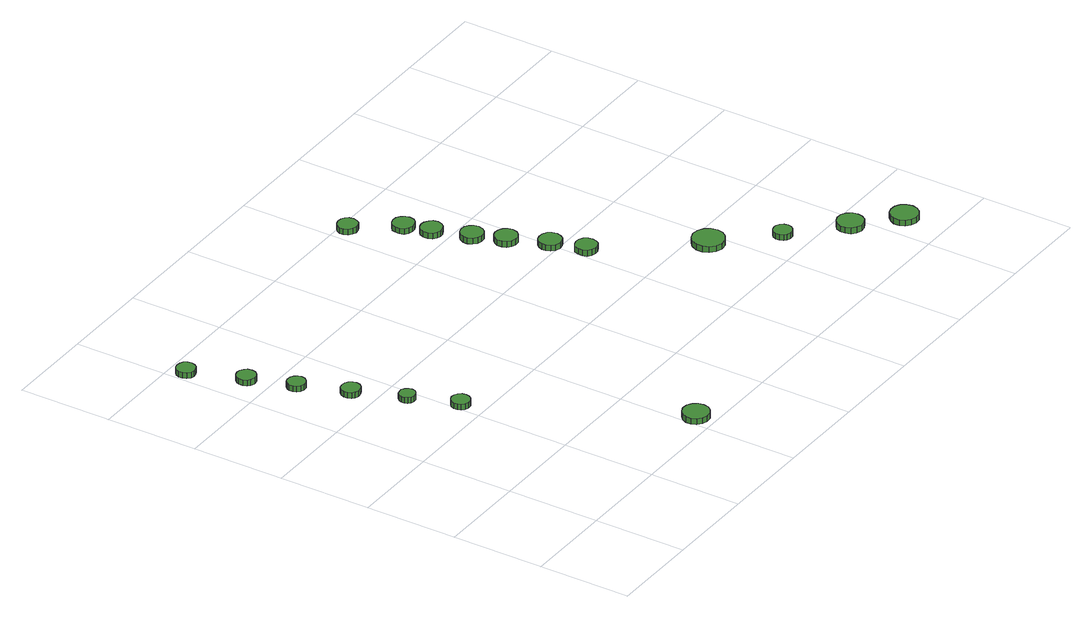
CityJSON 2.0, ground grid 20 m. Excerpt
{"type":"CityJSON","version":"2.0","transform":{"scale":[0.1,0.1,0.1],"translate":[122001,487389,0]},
"CityObjects":{
"tree1":{"type":"SolitaryVegetationObject","attributes":{"function":"something"},"geometry":[{"type":"MultiSurface","lod":"1","boundaries":[[[0,1,2,3,4,5,6,7,8,9,10,11,12,13,14]],[[15,16,17,18,19,20,21,22,23,24,25,26,27,28,29]],[[0,29,28,1]],[[1,28,27,2]],[[2,27,26,3]],[[3,26,25,4]],[[4,25,24,5]],[[5,24,23,6]],[[6,23,22,7]],[[7,22,21,8]],[[8,21,20,9]],[[9,20,19,10]],[[10,19,18,11]],[[11,18,17,12]],[[12,17,16,13]],[[13,16,15,14]],[[14,15,29,0]]]}]},
"tree2":{"type":"SolitaryVegetationObject","attributes":{"function":"something"},"geometry":[{"type":"MultiSurface","lod":"1","boundaries":[[[30,31,32,33,34,35,36,37,38,39,40,41,42,43,44]],[[45,46,47,48,49,50,51,52,53,54,55,56,57,58,59]],[[30,59,58,31]],[[31,58,57,32]],[[32,57,56,33]],[[33,56,55,34]],[[34,55,54,35]],[[35,54,53,36]],[[36,53,52,37]],[[37,52,51,38]],[[38,51,50,39]],[[39,50,49,40]],[[40,49,48,41]],[[41,48,47,42]],[[42,47,46,43]],[[43,46,45,44]],[[44,45,59,30]]]}]},
"tree3":{"type":"SolitaryVegetationObject","attributes":{"function":"something"},"geometry":[{"type":"MultiSurface","lod":"1","boundaries":[[[60,61,62,63,64,65,66,67,68,69,70,71,72,73,74]],[[75,76,77,78,79,80,81,82,83,84,85,86,87,88,89]],[[60,89,88,61]],[[61,88,87,62]],[[62,87,86,63]],[[63,86,85,64]],[[64,85,84,65]],[[65,84,83,66]],[[66,83,82,67]],[[67,82,81,68]],[[68,81,80,69]],[[69,80,79,70]],[[70,79,78,71]],[[71,78,77,72]],[[72,77,76,73]],[[73,76,75,74]],[[74,75,89,60]]]}]},
"tree4":{"type":"SolitaryVegetationObject","attributes":{"function":"something"},"geometry":[{"type":"MultiSurface","lod":"1","boundaries":[[[90,91,92,93,94,95,96,97,98,99,100,101,102,103,104]],[[105,106,107,108,109,110,111,112,113,114,115,116,117,118,119]],[[90,119,118,91]],[[91,118,117,92]],[[92,117,116,93]],[[93,116,115,94]],[[94,115,114,95]],[[95,114,113,96]],[[96,113,112,97]],[[97,112,111,98]],[[98,111,110,99]],[[99,110,109,100]],[[100,109,108,101]],[[101,108,107,102]],[[102,107,106,103]],[[103,106,105,104]],[[104,105,119,90]]]}]},
"tree5":{"type":"SolitaryVegetationObject","attributes":{"function":"something"},"geometry":[{"type":"MultiSurface","lod":"1","boundaries":[[[120,121,122,123,124,125,126,127,128,129,130,131,132,133,134]],[[135,136,137,138,139,140,141,142,143,144,145,146,147,148,149]],[[120,149,148,121]],[[121,148,147,122]],[[122,147,146,123]],[[123,146,145,124]],[[124,145,144,125]],[[125,144,143,126]],[[126,143,142,127]],[[127,142,141,128]],[[128,141,140,129]],[[129,140,139,130]],[[130,139,138,131]],[[131,138,137,132]],[[132,137,136,133]],[[133,136,135,134]],[[134,135,149,120]]]}]},
"tree6":{"type":"SolitaryVegetationObject","attributes":{"function":"something"},"geometry":[{"type":"MultiSurface","lod":"1","boundaries":[[[150,151,152,153,154,155,156,157,158,159,160,161,162,163,164]],[[165,166,167,168,169,170,171,172,173,174,175,176,177,178,179]],[[150,179,178,151]],[[151,178,177,152]],[[152,177,176,153]],[[153,176,175,154]],[[154,175,174,155]],[[155,174,173,156]],[[156,173,172,157]],[[157,172,171,158]],[[158,171,170,159]],[[159,170,169,160]],[[160,169,168,161]],[[161,168,167,162]],[[162,167,166,163]],[[163,166,165,164]],[[164,165,179,150]]]}]},
"tree7":{"type":"SolitaryVegetationObject","attributes":{"function":"something"},"geometry":[{"type":"MultiSurface","lod":"1","boundaries":[[[180,181,182,183,184,185,186,187,188,189,190,191,192,193,194]],[[195,196,197,198,199,200,201,202,203,204,205,206,207,208,209]],[[180,209,208,181]],[[181,208,207,182]],[[182,207,206,183]],[[183,206,205,184]],[[184,205,204,185]],[[185,204,203,186]],[[186,203,202,187]],[[187,202,201,188]],[[188,201,200,189]],[[189,200,199,190]],[[190,199,198,191]],[[191,198,197,192]],[[192,197,196,193]],[[193,196,195,194]],[[194,195,209,180]]]}]},
"tree8":{"type":"SolitaryVegetationObject","attributes":{"function":"something"},"geometry":[{"type":"MultiSurface","lod":"1","boundaries":[[[210,211,212,213,214,215,216,217,218,219,220,221,222,223,224]],[[225,226,227,228,229,230,231,232,233,234,235,236,237,238,239]],[[210,239,238,211]],[[211,238,237,212]],[[212,237,236,213]],[[213,236,235,214]],[[214,235,234,215]],[[215,234,233,216]],[[216,233,232,217]],[[217,232,231,218]],[[218,231,230,219]],[[219,230,229,220]],[[220,229,228,221]],[[221,228,227,222]],[[222,227,226,223]],[[223,226,225,224]],[[224,225,239,210]]]}]},
"tree9":{"type":"SolitaryVegetationObject","attributes":{"function":"something"},"geometry":[{"type":"MultiSurface","lod":"1","boundaries":[[[240,241,242,243,244,245,246,247,248,249,250,251,252,253,254]],[[255,256,257,258,259,260,261,262,263,264,265,266,267,268,269]],[[240,269,268,241]],[[241,268,267,242]],[[242,267,266,243]],[[243,266,265,244]],[[244,265,264,245]],[[245,264,263,246]],[[246,263,262,247]],[[247,262,261,248]],[[248,261,260,249]],[[249,260,259,250]],[[250,259,258,251]],[[251,258,257,252]],[[252,257,256,253]],[[253,256,255,254]],[[254,255,269,240]]]}]},
"tree10":{"type":"SolitaryVegetationObject","attributes":{"function":"something"},"geometry":[{"type":"MultiSurface","lod":"1","boundaries":[[[270,271,272,273,274,275,276,277,278,279,280,281,282,283,284]],[[285,286,287,288,289,290,291,292,293,294,295,296,297,298,299]],[[270,299,298,271]],[[271,298,297,272]],[[272,297,296,273]],[[273,296,295,274]],[[274,295,294,275]],[[275,294,293,276]],[[276,293,292,277]],[[277,292,291,278]],[[278,291,290,279]],[[279,290,289,280]],[[280,289,288,281]],[[281,288,287,282]],[[282,287,286,283]],[[283,286,285,284]],[[284,285,299,270]]]}]},
"tree11":{"type":"SolitaryVegetationObject","attributes":{"function":"something"},"geometry":[{"type":"MultiSurface","lod":"1","boundaries":[[[300,301,302,303,304,305,306,307,308,309,310,311,312,313,314]],[[315,316,317,318,319,320,321,322,323,324,325,326,327,328,329]],[[300,329,328,301]],[[301,328,327,302]],[[302,327,326,303]],[[303,326,325,304]],[[304,325,324,305]],[[305,324,323,306]],[[306,323,322,307]],[[307,322,321,308]],[[308,321,320,309]],[[309,320,319,310]],[[310,319,318,311]],[[311,318,317,312]],[[312,317,316,313]],[[313,316,315,314]],[[314,315,329,300]]]}]},
"tree12":{"type":"SolitaryVegetationObject","attributes":{"function":"something"},"geometry":[{"type":"MultiSurface","lod":"1","boundaries":[[[330,331,332,333,334,335,336,337,338,339,340,341,342,343,344]],[[345,346,347,348,349,350,351,352,353,354,355,356,357,358,359]],[[330,359,358,331]],[[331,358,357,332]],[[332,357,356,333]],[[333,356,355,334]],[[334,355,354,335]],[[335,354,353,336]],[[336,353,352,337]],[[337,352,351,338]],[[338,351,350,339]],[[339,350,349,340]],[[340,349,348,341]],[[341,348,347,342]],[[342,347,346,343]],[[343,346,345,344]],[[344,345,359,330]]]}]},
"tree13":{"type":"SolitaryVegetationObject","attributes":{"function":"something"},"geometry":[{"type":"MultiSurface","lod":"1","boundaries":[[[360,361,362,363,364,365,366,367,368,369,370,371,372,373,374]],[[375,376,377,378,379,380,381,382,383,384,385,386,387,388,389]],[[360,389,388,361]],[[361,388,387,362]],[[362,387,386,363]],[[363,386,385,364]],[[364,385,384,365]],[[365,384,383,366]],[[366,383,382,367]],[[367,382,381,368]],[[368,381,380,369]],[[369,380,379,370]],[[370,379,378,371]],[[371,378,377,372]],[[372,377,376,373]],[[373,376,375,374]],[[374,375,389,360]]]}]},
"tree14":{"type":"SolitaryVegetationObject","attributes":{"function":"something"},"geometry":[{"type":"MultiSurface","lod":"1","boundaries":[[[390,391,392,393,394,395,396,397,398,399,400,401,402,403,404]],[[405,406,407,408,409,410,411,412,413,414,415,416,417,418,419]],[[390,419,418,391]],[[391,418,417,392]],[[392,417,416,393]],[[393,416,415,394]],[[394,415,414,395]],[[395,414,413,396]],[[396,413,412,397]],[[397,412,411,398]],[[398,411,410,399]],[[399,410,409,400]],[[400,409,408,401]],[[401,408,407,402]],[[402,407,406,403]],[[403,406,405,404]],[[404,405,419,390]]]}]},
"tree15":{"type":"SolitaryVegetationObject","attributes":{"function":"something"},"geometry":[{"type":"MultiSurface","lod":"1","boundaries":[[[420,421,422,423,424,425,426,427,428,429,430,431,432,433,434]],[[435,436,437,438,439,440,441,442,443,444,445,446,447,448,449]],[[420,449,448,421]],[[421,448,447,422]],[[422,447,446,423]],[[423,446,445,424]],[[424,445,444,425]],[[425,444,443,426]],[[426,443,442,427]],[[427,442,441,428]],[[428,441,440,429]],[[429,440,439,430]],[[430,439,438,431]],[[431,438,437,432]],[[432,437,436,433]],[[433,436,435,434]],[[434,435,449,420]]]}]},
"tree16":{"type":"SolitaryVegetationObject","attributes":{"function":"something"},"geometry":[{"type":"MultiSurface","lod":"1","boundaries":[[[450,451,452,453,454,455,456,457,458,459,460,461,462,463,464]],[[465,466,467,468,469,470,471,472,473,474,475,476,477,478,479]],[[450,479,478,451]],[[451,478,477,452]],[[452,477,476,453]],[[453,476,475,454]],[[454,475,474,455]],[[455,474,473,456]],[[456,473,472,457]],[[457,472,471,458]],[[458,471,470,459]],[[459,470,469,460]],[[460,469,468,461]],[[461,468,467,462]],[[462,467,466,463]],[[463,466,465,464]],[[464,465,479,450]]]}]},
"tree17":{"type":"SolitaryVegetationObject","attributes":{"function":"something"},"geometry":[{"type":"MultiSurface","lod":"1","boundaries":[[[480,481,482,483,484,485,486,487,488,489,490,491,492,493,494]],[[495,496,497,498,499,500,501,502,503,504,505,506,507,508,509]],[[480,509,508,481]],[[481,508,507,482]],[[482,507,506,483]],[[483,506,505,484]],[[484,505,504,485]],[[485,504,503,486]],[[486,503,502,487]],[[487,502,501,488]],[[488,501,500,489]],[[489,500,499,490]],[[490,499,498,491]],[[491,498,497,492]],[[492,497,496,493]],[[493,496,495,494]],[[494,495,509,480]]]}]},
"tree18":{"type":"SolitaryVegetationObject","attributes":{"function":"something"},"geometry":[{"type":"MultiSurface","lod":"1","boundaries":[[[510,511,512,513,514,515,516,517,518,519,520,521,522,523,524]],[[525,526,527,528,529,530,531,532,533,534,535,536,537,538,539]],[[510,539,538,511]],[[511,538,537,512]],[[512,537,536,513]],[[513,536,535,514]],[[514,535,534,515]],[[515,534,533,516]],[[516,533,532,517]],[[517,532,531,518]],[[518,531,530,519]],[[519,530,529,520]],[[520,529,528,521]],[[521,528,527,522]],[[522,527,526,523]],[[523,526,525,524]],[[524,525,539,510]]]}]}
},
"vertices":[
[43,963,15],[41,971,15],[37,978,15],[29,982,15],[21,983,15],[13,981,15],[7,975,15],[3,967,15],[3,959,15],[7,951,15],[13,945,15],[21,943,15],[29,944,15],[37,948,15],[41,955,15],[41,955,2],[37,948,2],[29,944,2],[21,943,2],[13,945,2],[7,951,2],[3,959,2],[3,967,2],[7,975,2],[13,981,2],[21,983,2],[29,982,2],[37,978,2],[41,971,2],[43,963,2],
[87,851,13],[85,860,13],[80,866,13],[73,871,13],[64,872,13],[56,869,13],[50,863,13],[47,856,13],[47,847,13],[50,839,13],[56,834,13],[64,831,13],[73,832,13],[80,836,13],[85,843,13],[85,843,0],[80,836,0],[73,832,0],[64,831,0],[56,834,0],[50,839,0],[47,847,0],[47,856,0],[50,863,0],[56,869,0],[64,872,0],[73,871,0],[80,866,0],[85,860,0],[87,851,0],
[119,757,13],[117,765,13],[112,771,13],[105,775,13],[97,776,13],[89,774,13],[83,768,13],[80,761,13],[80,753,13],[83,745,13],[89,740,13],[97,737,13],[105,738,13],[112,742,13],[117,749,13],[117,749,0],[112,742,0],[105,738,0],[97,737,0],[89,740,0],[83,745,0],[80,753,0],[80,761,0],[83,768,0],[89,774,0],[97,776,0],[105,775,0],[112,771,0],[117,765,0],[119,757,0],
[158,655,13],[156,663,13],[151,670,13],[144,674,13],[135,675,13],[127,673,13],[121,667,13],[117,659,13],[117,651,13],[121,643,13],[127,638,13],[135,635,13],[144,636,13],[151,640,13],[156,647,13],[156,647,0],[151,640,0],[144,636,0],[135,635,0],[127,638,0],[121,643,0],[117,651,0],[117,659,0],[121,667,0],[127,673,0],[135,675,0],[144,674,0],[151,670,0],[156,663,0],[158,655,0],
[196,551,13],[195,558,13],[190,564,13],[184,568,13],[177,568,13],[170,566,13],[165,561,13],[162,555,13],[162,548,13],[165,541,13],[170,536,13],[177,534,13],[184,535,13],[190,539,13],[195,544,13],[195,544,0],[190,539,0],[184,535,0],[177,534,0],[170,536,0],[165,541,0],[162,548,0],[162,555,0],[165,561,0],[170,566,0],[177,568,0],[184,568,0],[190,564,0],[195,558,0],[196,551,0],
[235,451,14],[233,459,14],[228,466,14],[221,470,14],[213,471,14],[205,468,14],[199,463,14],[196,455,14],[196,447,14],[199,439,14],[205,434,14],[213,431,14],[221,432,14],[228,436,14],[233,443,14],[233,443,1],[228,436,1],[221,432,1],[213,431,1],[205,434,1],[199,439,1],[196,447,1],[196,455,1],[199,463,1],[205,468,1],[213,471,1],[221,470,1],[228,466,1],[233,459,1],[235,451,1],
[446,37,19],[444,48,19],[437,58,19],[427,64,19],[415,65,19],[404,61,19],[395,53,19],[390,43,19],[390,31,19],[395,20,19],[404,12,19],[415,9,19],[427,10,19],[437,16,19],[444,25,19],[444,25,6],[437,16,6],[427,10,6],[415,9,6],[404,12,6],[395,20,6],[390,31,6],[390,43,6],[395,53,6],[404,61,6],[415,65,6],[427,64,6],[437,58,6],[444,48,6],[446,37,6],
[655,980,17],[653,989,17],[648,996,17],[640,1000,17],[631,1001,17],[623,998,17],[616,993,17],[612,984,17],[612,976,17],[616,967,17],[623,962,17],[631,959,17],[640,960,17],[648,964,17],[653,971,17],[653,971,4],[648,964,4],[640,960,4],[631,959,4],[623,962,4],[616,967,4],[612,976,4],[612,984,4],[616,993,4],[623,998,4],[631,1001,4],[640,1000,4],[648,996,4],[653,989,4],[655,980,4],
[737,837,15],[735,847,15],[729,854,15],[720,859,15],[711,860,15],[702,857,15],[695,851,15],[691,842,15],[691,832,15],[695,823,15],[702,817,15],[711,814,15],[720,815,15],[729,820,15],[735,828,15],[735,828,2],[729,820,2],[720,815,2],[711,814,2],[702,817,2],[695,823,2],[691,832,2],[691,842,2],[695,851,2],[702,857,2],[711,860,2],[720,859,2],[729,854,2],[735,847,2],[737,837,2],
[721,892,15],[719,901,15],[713,909,15],[705,914,15],[695,915,15],[686,912,15],[678,905,15],[675,897,15],[675,887,15],[678,878,15],[686,872,15],[695,869,15],[705,870,15],[713,874,15],[719,882,15],[719,882,3],[713,874,3],[705,870,3],[695,869,3],[686,872,3],[678,878,3],[675,887,3],[675,897,3],[678,905,3],[686,912,3],[695,915,3],[705,914,3],[713,909,3],[719,901,3],[721,892,3],
[766,762,14],[764,772,14],[758,780,14],[750,785,14],[740,786,14],[730,783,14],[723,777,14],[718,767,14],[718,757,14],[723,748,14],[730,741,14],[740,738,14],[750,739,14],[758,744,14],[764,752,14],[764,752,1],[758,744,1],[750,739,1],[740,738,1],[730,741,1],[723,748,1],[718,757,1],[718,767,1],[723,777,1],[730,783,1],[740,786,1],[750,785,1],[758,780,1],[764,772,1],[766,762,1],
[791,699,15],[789,709,15],[783,717,15],[774,722,15],[764,723,15],[755,720,15],[747,713,15],[743,704,15],[743,694,15],[747,685,15],[755,678,15],[764,675,15],[774,676,15],[783,681,15],[789,689,15],[789,689,2],[783,681,2],[774,676,2],[764,675,2],[755,678,2],[747,685,2],[743,694,2],[743,704,2],[747,713,2],[755,720,2],[764,723,2],[774,722,2],[783,717,2],[789,709,2],[791,699,2],
[839,545,20],[837,554,20],[832,562,20],[823,567,20],[814,568,20],[805,565,20],[797,559,20],[794,550,20],[794,540,20],[797,531,20],[805,525,20],[814,522,20],[823,523,20],[832,528,20],[837,535,20],[837,535,7],[832,528,7],[823,523,7],[814,522,7],[805,525,7],[797,531,7],[794,540,7],[794,550,7],[797,559,7],[805,565,7],[814,568,7],[823,567,7],[832,562,7],[837,554,7],[839,545,7],
[823,617,17],[820,627,17],[815,635,17],[806,640,17],[796,641,17],[786,638,17],[779,631,17],[775,622,17],[775,612,17],[779,603,17],[786,596,17],[796,593,17],[806,594,17],[815,599,17],[820,607,17],[820,607,4],[815,599,4],[806,594,4],[796,593,4],[786,596,4],[779,603,4],[775,612,4],[775,622,4],[779,631,4],[786,638,4],[796,641,4],[806,640,4],[815,635,4],[820,627,4],[823,617,4],
[997,357,21],[994,371,21],[986,382,21],[974,389,21],[960,391,21],[946,386,21],[936,377,21],[930,364,21],[930,350,21],[936,337,21],[946,328,21],[960,323,21],[974,325,21],[986,332,21],[994,343,21],[994,343,8],[986,332,8],[974,325,8],[960,323,8],[946,328,8],[936,337,8],[930,350,8],[930,364,8],[936,377,8],[946,386,8],[960,391,8],[974,389,8],[986,382,8],[994,371,8],[997,357,8],
[1093,255,16],[1091,263,16],[1086,270,16],[1079,274,16],[1071,275,16],[1063,272,16],[1057,267,16],[1054,259,16],[1054,251,16],[1057,243,16],[1063,238,16],[1071,235,16],[1079,236,16],[1086,240,16],[1091,247,16],[1091,247,3],[1086,240,3],[1079,236,3],[1071,235,3],[1063,238,3],[1057,243,3],[1054,251,3],[1054,259,3],[1057,267,3],[1063,272,3],[1071,275,3],[1079,274,3],[1086,270,3],[1091,263,3],[1093,255,3],
[1201,163,15],[1199,174,15],[1192,184,15],[1182,190,15],[1170,191,15],[1159,187,15],[1150,180,15],[1146,169,15],[1146,157,15],[1150,146,15],[1159,139,15],[1170,135,15],[1182,136,15],[1192,142,15],[1199,152,15],[1199,152,2],[1192,142,2],[1182,136,2],[1170,135,2],[1159,139,2],[1150,146,2],[1146,157,2],[1146,169,2],[1150,180,2],[1159,187,2],[1170,191,2],[1182,190,2],[1192,184,2],[1199,174,2],[1201,163,2],
[1284,90,15],[1281,102,15],[1274,112,15],[1264,118,15],[1251,119,15],[1240,116,15],[1231,107,15],[1226,96,15],[1226,84,15],[1231,73,15],[1240,65,15],[1251,61,15],[1264,62,15],[1274,68,15],[1281,78,15],[1281,78,2],[1274,68,2],[1264,62,2],[1251,61,2],[1240,65,2],[1231,73,2],[1226,84,2],[1226,96,2],[1231,107,2],[1240,116,2],[1251,119,2],[1264,118,2],[1274,112,2],[1281,102,2],[1284,90,2]
]}
